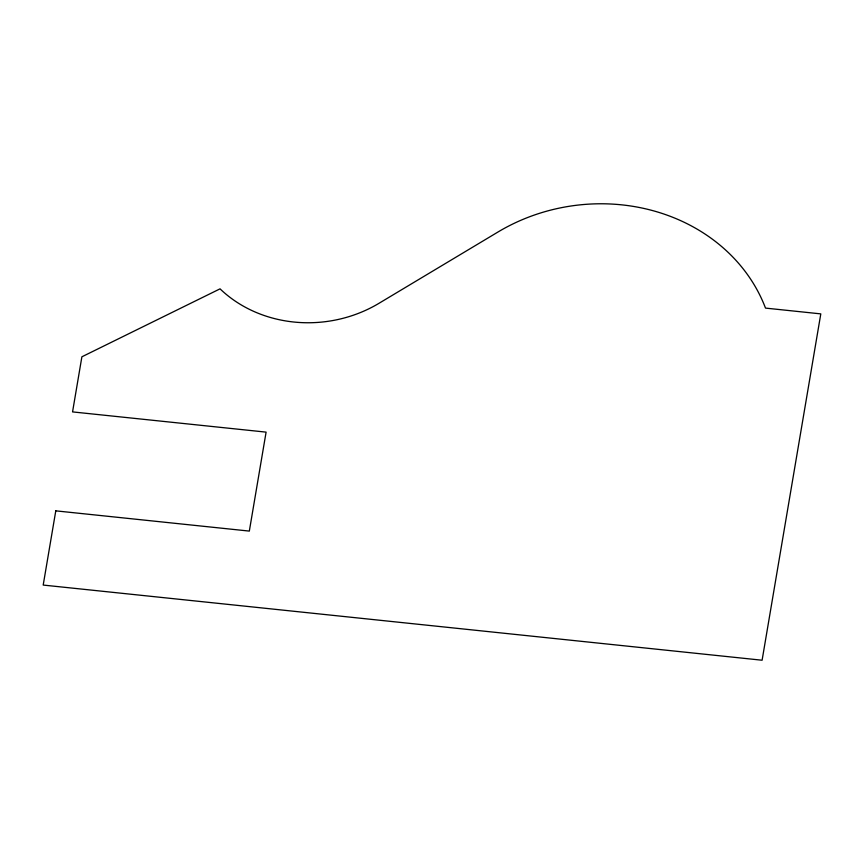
<?xml version="1.0" encoding="UTF-8"?>
<svg xmlns="http://www.w3.org/2000/svg" width="864" height="864" viewBox="0 0 864 864"><rect width="100%" height="100%" fill="white"/><g stroke="black" fill="none" stroke-linecap="round" stroke-linejoin="round"><path stroke-width="1.3" d="M55.782 510.851L43.2 585.068L762.102 660.226L820.8 313.88L765.504 308.102A180.306 159.786 -8.2 0 0 497.988 232.006L378.972 303.318A124.157 110.03 -8.2 0 1 220.039 288.846L81.886 356.8L72.554 411.901L266.101 432.13L249.329 531.09L55.782 510.851"/></g></svg>
